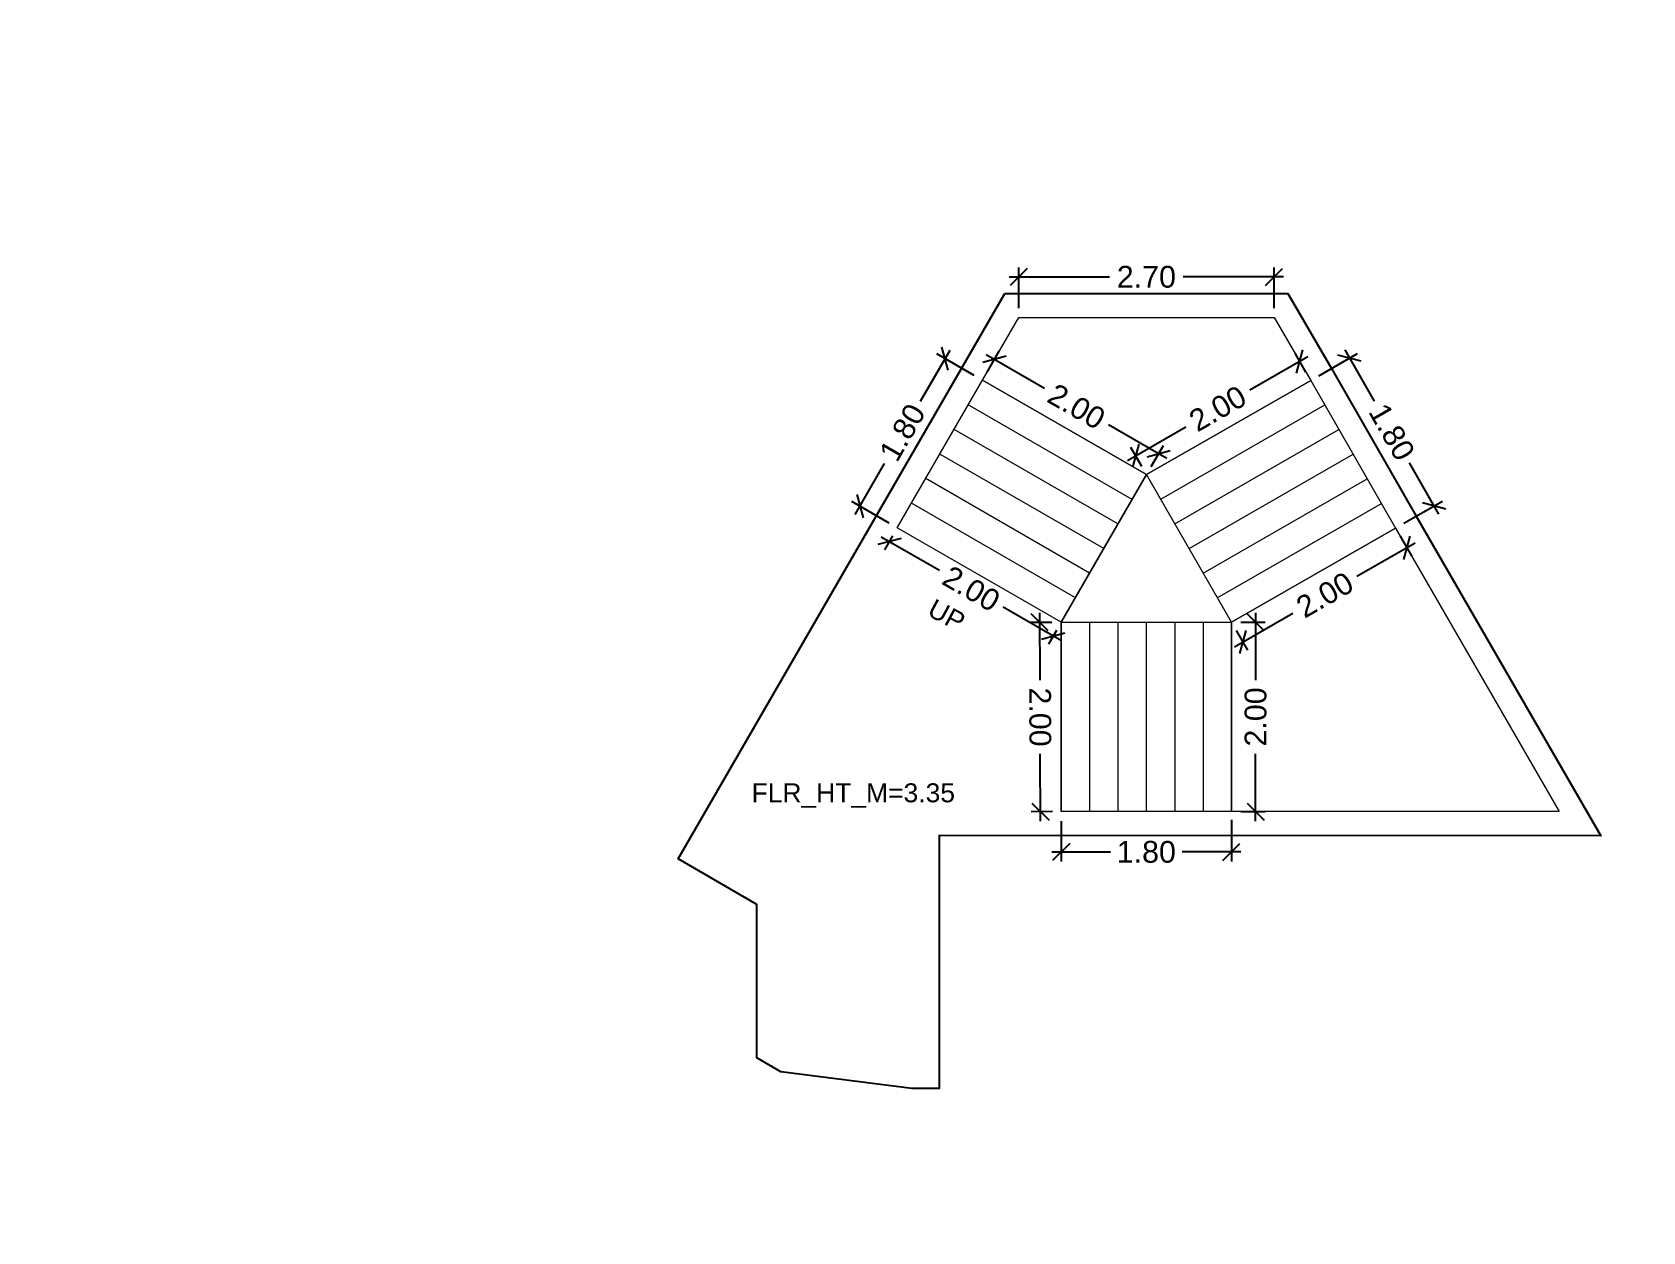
# Model space of a CAD drawing. Header units: metres. Extents: x 256329 to 886268, y -249371 to 355.
# Drawn here: x 287423.97 to 287441, y -1340.06 to -1327.39 of the extents above; entities that cross this region are included whole.
import ezdxf

# ---------------------------------------------------------------- set-up
doc = ezdxf.new("R2010")
doc.units = ezdxf.units.M
doc.header["$MEASUREMENT"] = 0
doc.header["$PDMODE"] = 35
doc.linetypes.add('CONTINOUS', pattern=[0])
doc.layers.get('0').update_dxf_attribs({"lineweight": 18})
doc.layers.get('Defpoints').update_dxf_attribs({"lineweight": 20})
doc.layers.add('A_TEXT', color=4, linetype='Continuous', lineweight=0, transparency=0.3)
doc.layers.add('BLK_2_FLR_37_STAIR_4', color=7, linetype='Continuous')
for name, color, linetype, lineweight in [('BLK_2_FLR_37_STAIR_4_FLIGHT_1', 7, 'Continuous', 0), ('BLK_2_FLR_37_STAIR_4_FLIGHT_2', 7, 'Continuous', 0), ('BLK_2_FLR_37_STAIR_4_FLIGHT_3', 7, 'Continuous', 0), ('BLK_2_FLR_37_STAIR_4_LANDING_1', 7, 'Continuous', 0), ('BLK_2_FLR_37_STAIR_4_LANDING_2', 7, 'Continuous', 0)]:
    doc.layers.add(name, color=color, linetype=linetype, lineweight=lineweight)
doc.styles.add('Arial', font='arial.ttf')
doc.styles.get("Standard").update_dxf_attribs({"font": 'arial.ttf'})
doc.dimstyles.new('METRIC DIM', dxfattribs={"dimtxt": 0.23, "dimasz": 0.18, "dimexe": 0.1, "dimexo": 0.1, "dimgap": 0.09, "dimtad": 0, "dimzin": 0, "dimdsep": 46, "dimtxsty": 'Standard', "dimblk": 'OBLIQUE', "dimcen": 0, "dimdle": 0.1, "dimclrd": 147, "dimclre": 147, "dimclrt": 7, "dimadec": 0, "dimazin": 0, "dimtfac": 1, "dimtofl": 0, "dimtmove": 0, "dimatfit": 2, "dimfxl": 0.125, "dimtolj": 1, "dimtzin": 0, "dimarcsym": 0})

# ---------------------------------------------------------------- blocks, each defined once
blk = doc.blocks.new('_Oblique')
at = {"color": 0, "linetype": 'ByBlock', "lineweight": -2}
blk.add_line((-0.5, -0.5), (0.5, 0.5), dxfattribs=at)
blk = doc.blocks.new('*D1694')
at = {"layer": 'BLK_2_FLR_37_STAIR_4_FLIGHT_2', "color": 147, "lineweight": -2, "transparency": 16777216}
for p, q in [((287437.844836, -1330.743237), (287438.154983, -1331.282973)), ((287437.57224, -1331.015212), (287437.981363, -1330.780119)), ((287438.841291, -1332.477329), (287438.531145, -1331.937593)), ((287438.46905, -1332.575895), (287438.878173, -1332.340802))]:
    blk.add_line(p, q, dxfattribs=at)
at = {"layer": 'Defpoints', "color": 0, "linetype": 'CONTINOUS', "transparency": 16777216}
for p in [(287437.485535, -1331.065035, 0.042641), (287438.791469, -1332.390625), (287438.382345, -1332.625718, 0.042641)]:
    blk.add_point(p, dxfattribs=at)
at = {"layer": 'BLK_2_FLR_37_STAIR_4_FLIGHT_2', "color": 147, "linetype": 'CONTINOUS', "lineweight": -2, "transparency": 16777216, "xscale": 0.18, "yscale": 0.18, "zscale": 0.18}
for p, rotation in [((287437.894659, -1330.829941), 119.882813), ((287438.791469, -1332.390625), 299.882813)]:
    blk.add_blockref('_Oblique', p, dxfattribs=dict(at, rotation=rotation))
at = {"layer": 'BLK_2_FLR_37_STAIR_4_FLIGHT_2', "color": 7, "linetype": 'CONTINOUS', "transparency": 16777216, "insert": (287438.343064, -1331.610283), "char_height": 0.23, "attachment_point": 5, "rotation": 299.8828126}
blk.add_mtext('\\A1;1.80', dxfattribs=at)
blk = doc.blocks.new('*D1695')
at = {"layer": 'BLK_2_FLR_37_STAIR_4_LANDING_1', "color": 147, "lineweight": -2, "transparency": 16777216}
for p, q in [((287434.06613, -1330.97712), (287434.193268, -1330.756002)), ((287434.05673, -1330.792848), (287434.672656, -1331.146992)), ((287435.965272, -1331.890218), (287435.349346, -1331.536074)), ((287435.801289, -1331.974798), (287435.928426, -1331.753681))]:
    blk.add_line(p, q, dxfattribs=at)
at = {"layer": 'Defpoints', "color": 0, "linetype": 'CONTINOUS', "transparency": 16777216}
for p in [(287434.016284, -1331.063812, 0.042641), (287435.878581, -1331.840372), (287435.751443, -1332.06149, 0.042641)]:
    blk.add_point(p, dxfattribs=at)
at = {"layer": 'BLK_2_FLR_37_STAIR_4_LANDING_1', "color": 147, "linetype": 'CONTINOUS', "lineweight": -2, "transparency": 16777216, "xscale": 0.18, "yscale": 0.18, "zscale": 0.18}
for p, rotation in [((287434.143422, -1330.842694), 150.102044), ((287435.878581, -1331.840372), 330.102044)]:
    blk.add_blockref('_Oblique', p, dxfattribs=dict(at, rotation=rotation))
at = {"layer": 'BLK_2_FLR_37_STAIR_4_LANDING_1', "color": 7, "linetype": 'CONTINOUS', "transparency": 16777216, "insert": (287435.011001, -1331.341533), "char_height": 0.23, "attachment_point": 5, "rotation": 330.1020442}
blk.add_mtext('\\A1;2.00', dxfattribs=at)
blk = doc.blocks.new('*D1696')
at = {"layer": 'BLK_2_FLR_37_STAIR_4_FLIGHT_2', "color": 147, "lineweight": -2, "transparency": 16777216}
for p, q in [((287437.456902, -1330.814493), (287436.841547, -1331.168092)), ((287437.435713, -1330.97833), (287437.320374, -1330.777611)), ((287435.5494, -1331.910594), (287436.164754, -1331.556995)), ((287435.70162, -1331.974785), (287435.586282, -1331.774066))]:
    blk.add_line(p, q, dxfattribs=at)
at = {"layer": 'Defpoints', "color": 0, "linetype": 'CONTINOUS', "transparency": 16777216}
for p in [(287437.370197, -1330.864316), (287437.485535, -1331.065035, 0.042641), (287435.751443, -1332.06149, 0.042641)]:
    blk.add_point(p, dxfattribs=at)
at = {"layer": 'BLK_2_FLR_37_STAIR_4_FLIGHT_2', "color": 147, "linetype": 'CONTINOUS', "lineweight": -2, "transparency": 16777216, "xscale": 0.18, "yscale": 0.18, "zscale": 0.18}
for p, rotation in [((287437.370197, -1330.864316), 29.88281300000001), ((287435.636104, -1331.860771), 209.882813)]:
    blk.add_blockref('_Oblique', p, dxfattribs=dict(at, rotation=rotation))
at = {"layer": 'BLK_2_FLR_37_STAIR_4_FLIGHT_2', "color": 7, "linetype": 'CONTINOUS', "transparency": 16777216, "insert": (287436.503151, -1331.362543), "char_height": 0.23, "attachment_point": 5, "rotation": 29.8828126}
blk.add_mtext('\\A1;2.00', dxfattribs=at)
blk = doc.blocks.new('*D1697')
at = {"layer": 'BLK_2_FLR_37_STAIR_4_FLIGHT_3', "color": 147, "lineweight": -2, "transparency": 16777216}
for p, q in [((287434.748254, -1333.622621), (287434.520974, -1333.623638)), ((287434.620526, -1333.523192), (287434.623703, -1334.233007)), ((287434.630375, -1335.723389), (287434.627197, -1335.013573)), ((287434.757207, -1335.62282), (287434.529928, -1335.623837))]:
    blk.add_line(p, q, dxfattribs=at)
at = {"layer": 'Defpoints', "color": 0, "linetype": 'CONTINOUS', "transparency": 16777216}
for p in [(287434.848253, -1333.622173, 0.042641), (287434.629927, -1335.62339), (287434.857206, -1335.622372, 0.042641)]:
    blk.add_point(p, dxfattribs=at)
at = {"layer": 'BLK_2_FLR_37_STAIR_4_FLIGHT_3', "color": 147, "linetype": 'CONTINOUS', "lineweight": -2, "transparency": 16777216, "xscale": 0.18, "yscale": 0.18, "zscale": 0.18}
for p, rotation in [((287434.620973, -1333.623191), 90.256477), ((287434.629927, -1335.62339), 270.256477)]:
    blk.add_blockref('_Oblique', p, dxfattribs=dict(at, rotation=rotation))
at = {"layer": 'BLK_2_FLR_37_STAIR_4_FLIGHT_3', "color": 7, "linetype": 'CONTINOUS', "transparency": 16777216, "insert": (287434.62545, -1334.62329), "char_height": 0.23, "attachment_point": 5, "rotation": 270.2564771}
blk.add_mtext('\\A1;2.00', dxfattribs=at)
blk = doc.blocks.new('*D1698')
at = {"layer": 'BLK_2_FLR_37_STAIR_4_FLIGHT_1', "color": 147, "lineweight": -2, "transparency": 16777216}
for p, q in [((287432.946321, -1332.717786), (287433.560735, -1333.072363)), ((287433.066595, -1332.70944), (287432.98295, -1332.854381)), ((287434.851219, -1333.817098), (287434.236805, -1333.462521)), ((287434.798269, -1333.708785), (287434.714623, -1333.853727))]:
    blk.add_line(p, q, dxfattribs=at)
at = {"layer": 'Defpoints', "color": 0, "linetype": 'CONTINOUS', "transparency": 16777216}
for p in [(287433.116579, -1332.622828, 0.042641), (287433.032933, -1332.767769), (287434.848253, -1333.622173, 0.042641)]:
    blk.add_point(p, dxfattribs=at)
at = {"layer": 'BLK_2_FLR_37_STAIR_4_FLIGHT_1', "color": 147, "linetype": 'CONTINOUS', "lineweight": -2, "transparency": 16777216, "xscale": 0.18, "yscale": 0.18, "zscale": 0.18}
for p, rotation in [((287433.032933, -1332.767769), 150.01084), ((287434.764607, -1333.767115), 330.01084)]:
    blk.add_blockref('_Oblique', p, dxfattribs=dict(at, rotation=rotation))
at = {"layer": 'BLK_2_FLR_37_STAIR_4_FLIGHT_1', "color": 7, "linetype": 'CONTINOUS', "transparency": 16777216, "insert": (287433.89877, -1333.267442), "char_height": 0.23, "attachment_point": 5, "rotation": 330.0108404}
blk.add_mtext('\\A1;2.00', dxfattribs=at)
blk = doc.blocks.new('*D1699')
at = {"layer": 'BLK_2_FLR_37_STAIR_4_LANDING_2', "color": 147, "lineweight": -2, "transparency": 16777216}
for p, q in [((287438.588644, -1332.784021), (287437.97329, -1333.13762)), ((287438.432168, -1332.712422), (287438.551762, -1332.920548)), ((287436.681143, -1333.880122), (287437.296497, -1333.526523)), ((287436.698075, -1333.708878), (287436.81767, -1333.917004))]:
    blk.add_line(p, q, dxfattribs=at)
at = {"layer": 'Defpoints', "color": 0, "linetype": 'CONTINOUS', "transparency": 16777216}
for p in [(287438.382345, -1332.625718, 0.042641), (287438.50194, -1332.833844), (287436.648253, -1333.622173, 0.042641)]:
    blk.add_point(p, dxfattribs=at)
at = {"layer": 'BLK_2_FLR_37_STAIR_4_LANDING_2', "color": 147, "linetype": 'CONTINOUS', "lineweight": -2, "transparency": 16777216, "xscale": 0.18, "yscale": 0.18, "zscale": 0.18}
for p, rotation in [((287438.50194, -1332.833844), 29.88281300000001), ((287436.767847, -1333.830299), 209.882813)]:
    blk.add_blockref('_Oblique', p, dxfattribs=dict(at, rotation=rotation))
at = {"layer": 'BLK_2_FLR_37_STAIR_4_LANDING_2', "color": 7, "linetype": 'CONTINOUS', "transparency": 16777216, "insert": (287437.634893, -1333.332071), "char_height": 0.23, "attachment_point": 5, "rotation": 29.8828126}
blk.add_mtext('\\A1;2.00', dxfattribs=at)
blk = doc.blocks.new('*D1700')
at = {"layer": 'BLK_2_FLR_37_STAIR_4_LANDING_2', "color": 147, "lineweight": -2, "transparency": 16777216}
for p, q in [((287436.748253, -1333.622173), (287437.003903, -1333.622173)), ((287436.903903, -1333.522173), (287436.903903, -1334.231887)), ((287436.903903, -1335.722173), (287436.903903, -1335.01246)), ((287436.748253, -1335.622173), (287437.003903, -1335.622173))]:
    blk.add_line(p, q, dxfattribs=at)
at = {"layer": 'Defpoints', "color": 0, "linetype": 'CONTINOUS', "transparency": 16777216}
for p in [(287436.648253, -1333.622173, 0.042641), (287436.648253, -1335.622173, 0.042641), (287436.903903, -1335.622173)]:
    blk.add_point(p, dxfattribs=at)
at = {"layer": 'BLK_2_FLR_37_STAIR_4_LANDING_2', "color": 147, "linetype": 'CONTINOUS', "lineweight": -2, "transparency": 16777216, "xscale": 0.18, "yscale": 0.18, "zscale": 0.18}
for p, rotation in [((287436.903903, -1333.622173), 90), ((287436.903903, -1335.622173), 270)]:
    blk.add_blockref('_Oblique', p, dxfattribs=dict(at, rotation=rotation))
at = {"layer": 'BLK_2_FLR_37_STAIR_4_LANDING_2', "color": 7, "linetype": 'CONTINOUS', "transparency": 16777216, "insert": (287436.903903, -1334.622173), "char_height": 0.23, "attachment_point": 5, "rotation": 90}
blk.add_mtext('\\A1;2.00', dxfattribs=at)
blk = doc.blocks.new('*D1701')
at = {"layer": 'BLK_2_FLR_37_STAIR_4_FLIGHT_1', "color": 147, "lineweight": -2, "transparency": 16777216}
for p, q in [((287433.670761, -1330.748953), (287433.359613, -1331.288113)), ((287433.929672, -1331.013828), (287433.534165, -1330.785582)), ((287432.671089, -1332.481193), (287432.982237, -1331.942034)), ((287433.029967, -1332.572844), (287432.63446, -1332.344598))]:
    blk.add_line(p, q, dxfattribs=at)
at = {"layer": 'Defpoints', "color": 0, "linetype": 'CONTINOUS', "transparency": 16777216}
for p in [(287434.016284, -1331.063812, 0.042641), (287432.721072, -1332.394581), (287433.116579, -1332.622828, 0.042641)]:
    blk.add_point(p, dxfattribs=at)
at = {"layer": 'BLK_2_FLR_37_STAIR_4_FLIGHT_1', "color": 147, "linetype": 'CONTINOUS', "lineweight": -2, "transparency": 16777216, "xscale": 0.18, "yscale": 0.18, "zscale": 0.18}
for p, rotation in [((287433.620777, -1330.835565), 60.01084000000001), ((287432.721072, -1332.394581), 240.01084)]:
    blk.add_blockref('_Oblique', p, dxfattribs=dict(at, rotation=rotation))
at = {"layer": 'BLK_2_FLR_37_STAIR_4_FLIGHT_1', "color": 7, "linetype": 'CONTINOUS', "transparency": 16777216, "insert": (287433.170925, -1331.615073), "char_height": 0.23, "attachment_point": 5, "rotation": 60.0108404}
blk.add_mtext('\\A1;1.80', dxfattribs=at)
blk = doc.blocks.new('*D1702')
at = {"layer": 'BLK_2_FLR_37_STAIR_4_FLIGHT_3', "color": 147, "lineweight": -2, "transparency": 16777216}
for p, q in [((287434.848253, -1335.722173), (287434.848253, -1336.149351)), ((287436.648253, -1335.708374), (287436.648253, -1336.149351)), ((287434.748253, -1336.049351), (287435.370753, -1336.049351)), ((287436.748253, -1336.049351), (287436.125753, -1336.049351))]:
    blk.add_line(p, q, dxfattribs=at)
at = {"layer": 'Defpoints', "color": 0, "linetype": 'CONTINOUS', "transparency": 16777216}
for p in [(287434.848253, -1335.622173, 0.042641), (287436.648253, -1335.608374, 0.042641), (287436.648253, -1336.049351)]:
    blk.add_point(p, dxfattribs=at)
at = {"layer": 'BLK_2_FLR_37_STAIR_4_FLIGHT_3', "color": 147, "linetype": 'CONTINOUS', "lineweight": -2, "transparency": 16777216, "xscale": 0.18, "yscale": 0.18, "zscale": 0.18, "rotation": 180}
blk.add_blockref('_Oblique', (287434.848253, -1336.049351), dxfattribs=at)
at = {"layer": 'BLK_2_FLR_37_STAIR_4_FLIGHT_3', "color": 147, "linetype": 'CONTINOUS', "lineweight": -2, "transparency": 16777216, "xscale": 0.18, "yscale": 0.18, "zscale": 0.18}
blk.add_blockref('_Oblique', (287436.648253, -1336.049351), dxfattribs=at)
at = {"layer": 'BLK_2_FLR_37_STAIR_4_FLIGHT_3', "color": 7, "linetype": 'CONTINOUS', "transparency": 16777216, "insert": (287435.748253, -1336.049351), "char_height": 0.23, "attachment_point": 5}
blk.add_mtext('\\A1;1.80', dxfattribs=at)
blk = doc.blocks.new('*D1703')
at = {"layer": 'BLK_2_FLR_37_STAIR_4_LANDING_1', "color": 147, "lineweight": -2, "transparency": 16777216}
for p, q in [((287434.399602, -1330.300597), (287434.399602, -1329.871382)), ((287437.098542, -1330.30126), (287437.098542, -1329.871382)), ((287434.299602, -1329.971382), (287435.358786, -1329.971382)), ((287437.198542, -1329.971382), (287436.139359, -1329.971382))]:
    blk.add_line(p, q, dxfattribs=at)
at = {"layer": 'Defpoints', "color": 0, "linetype": 'CONTINOUS', "transparency": 16777216}
for p in [(287437.098542, -1329.971382), (287434.399602, -1330.400597, 0.042641), (287437.098542, -1330.40126, 0.042641)]:
    blk.add_point(p, dxfattribs=at)
at = {"layer": 'BLK_2_FLR_37_STAIR_4_LANDING_1', "color": 147, "linetype": 'CONTINOUS', "lineweight": -2, "transparency": 16777216, "xscale": 0.18, "yscale": 0.18, "zscale": 0.18, "rotation": 180}
blk.add_blockref('_Oblique', (287434.399602, -1329.971382), dxfattribs=at)
at = {"layer": 'BLK_2_FLR_37_STAIR_4_LANDING_1', "color": 147, "linetype": 'CONTINOUS', "lineweight": -2, "transparency": 16777216, "xscale": 0.18, "yscale": 0.18, "zscale": 0.18}
blk.add_blockref('_Oblique', (287437.098542, -1329.971382), dxfattribs=at)
at = {"layer": 'BLK_2_FLR_37_STAIR_4_LANDING_1', "color": 7, "linetype": 'CONTINOUS', "transparency": 16777216, "insert": (287435.749072, -1329.971382), "char_height": 0.23, "attachment_point": 5}
blk.add_mtext('\\A1;2.70', dxfattribs=at)

msp = doc.modelspace()

# ---------------------------------------------------------------- linework, layer by layer
at = {"color": 5, "linetype": 'CONTINOUS'}
for p, q in [((287436.648253, -1333.622173, 0.085282), (287435.751443, -1332.06149, 0.085282)), ((287434.848253, -1333.622173, 0.085282), (287436.648253, -1333.622173, 0.085282))]:
    msp.add_line(p, q, dxfattribs=at)
at = {"color": 5, "linetype": 'CONTINOUS', "elevation": 0.085282}
msp.add_lwpolyline([(287434.848253, -1333.622173), (287435.751443, -1332.06149)], dxfattribs=at)
at = {"layer": 'BLK_2_FLR_37_STAIR_4', "color": 7, "linetype": 'CONTINOUS', "elevation": 0.085282}
msp.add_lwpolyline([(287434.253406, -1330.147242), (287437.244101, -1330.147977), (287437.704778, -1330.938134), (287438.601847, -1332.499268), (287440.552657, -1335.877155), (287433.560255, -1335.874129), (287433.559585, -1338.55072), (287433.270293, -1338.550648), (287431.885111, -1338.373083), (287431.631778, -1338.226872), (287431.63209, -1336.603931), (287430.801125, -1336.12372)], close=True, dxfattribs=at)
at = {"layer": 'BLK_2_FLR_37_STAIR_4_FLIGHT_1', "color": 3, "linetype": 'CONTINOUS'}
for p, q in [((287435.751443, -1332.06149, 0.085282), (287434.016284, -1331.063812, 0.085282)), ((287435.598007, -1332.322993, 0.085282), (287433.866333, -1331.323648, 0.085282)), ((287435.448056, -1332.582829, 0.085282), (287433.716382, -1331.583484, 0.085282)), ((287435.298105, -1332.842665, 0.085282), (287433.566431, -1331.84332, 0.085282)), ((287435.148154, -1333.102501, 0.085282), (287433.416481, -1332.103156, 0.085282)), ((287434.998204, -1333.362337, 0.085282), (287433.26653, -1332.362992, 0.085282)), ((287434.848253, -1333.622173, 0.085282), (287433.116579, -1332.622828, 0.085282))]:
    msp.add_line(p, q, dxfattribs=at)
at = {"layer": 'BLK_2_FLR_37_STAIR_4_FLIGHT_1', "color": 7, "ltscale": 0.05, "elevation": 0.085282}
msp.add_lwpolyline([(287435.751443, -1332.06149), (287434.848253, -1333.622173), (287433.116579, -1332.622828), (287434.016284, -1331.063812), (287435.751443, -1332.06149)], dxfattribs=at)
at = {"layer": 'BLK_2_FLR_37_STAIR_4_FLIGHT_2', "color": 3, "linetype": 'CONTINOUS'}
for p, q in [((287435.751443, -1332.06149, 0.085282), (287437.485535, -1331.065035, 0.085282)), ((287435.900911, -1332.321604, 0.085282), (287437.635004, -1331.325148, 0.085282)), ((287436.050379, -1332.581718, 0.085282), (287437.784472, -1331.585262, 0.085282)), ((287436.199848, -1332.841832, 0.085282), (287437.93394, -1331.845376, 0.085282)), ((287436.349316, -1333.101945, 0.085282), (287438.083409, -1332.10549, 0.085282)), ((287436.498784, -1333.362059, 0.085282), (287438.232877, -1332.365604, 0.085282)), ((287436.648253, -1333.622173, 0.085282), (287438.382345, -1332.625718, 0.085282))]:
    msp.add_line(p, q, dxfattribs=at)
at = {"layer": 'BLK_2_FLR_37_STAIR_4_FLIGHT_2', "color": 7, "linetype": 'CONTINOUS', "elevation": 0.085282}
msp.add_lwpolyline([(287437.485535, -1331.065035), (287438.382345, -1332.625718), (287436.648253, -1333.622173), (287435.751443, -1332.06149), (287437.485535, -1331.065035)], dxfattribs=at)
at = {"layer": 'BLK_2_FLR_37_STAIR_4_FLIGHT_3', "color": 3, "linetype": 'CONTINOUS'}
for p, q in [((287434.848253, -1333.622173, 0.085282), (287434.848253, -1335.622173, 0.085282)), ((287435.148253, -1333.622173, 0.085282), (287435.148253, -1335.622173, 0.085282)), ((287435.448253, -1333.622173, 0.085282), (287435.448253, -1335.622173, 0.085282)), ((287435.748253, -1333.622173, 0.085282), (287435.748253, -1335.622173, 0.085282)), ((287436.048253, -1333.622173, 0.085282), (287436.048253, -1335.622173, 0.085282)), ((287436.348253, -1333.622173, 0.085282), (287436.348253, -1335.622173, 0.085282)), ((287436.648253, -1333.622173, 0.085282), (287436.648253, -1335.622173, 0.085282))]:
    msp.add_line(p, q, dxfattribs=at)
at = {"layer": 'BLK_2_FLR_37_STAIR_4_FLIGHT_3', "color": 7, "linetype": 'CONTINOUS', "elevation": 0.085282}
msp.add_lwpolyline([(287434.848253, -1333.622173), (287436.648253, -1333.622173), (287436.648253, -1335.622173), (287434.848253, -1335.622173)], close=True, dxfattribs=at)
at = {"layer": 'BLK_2_FLR_37_STAIR_4_LANDING_1', "color": 7, "ltscale": 0.05, "elevation": 0.085282}
msp.add_lwpolyline([(287434.399602, -1330.400597), (287437.098542, -1330.40126), (287437.485535, -1331.065035), (287435.751443, -1332.06149), (287434.016284, -1331.063812), (287434.399602, -1330.400597)], dxfattribs=at)
at = {"layer": 'BLK_2_FLR_37_STAIR_4_LANDING_2', "ltscale": 0.05, "elevation": 0.085282}
msp.add_lwpolyline([(287436.648253, -1333.622173), (287438.382345, -1332.625718), (287440.113287, -1335.622896), (287436.648253, -1335.622896), (287436.648253, -1333.622173)], dxfattribs=at)

# ---------------------------------------------------------------- texts
at = {"layer": 'A_TEXT', "lineweight": 0, "insert": (287434.486103, -1334.114651, 0.085282), "char_height": 0.2, "width": 2.485498, "attachment_point": 9, "rotation": 331.8720228, "style": 'Arial'}
msp.add_mtext('\\pxi2.2673,qc;UP', dxfattribs=at)
at = {"layer": 'BLK_2_FLR_37_STAIR_4', "color": 7, "linetype": 'CONTINOUS', "insert": (287431.576094, -1335.324172, 0.042641), "char_height": 0.2, "attachment_point": 1}
msp.add_mtext_dynamic_manual_height_columns('FLR_HT_M=3.35', width=2.272281, gutter_width=0.405, heights=[0.300679], dxfattribs=at)

# ---------------------------------------------------------------- dimensions: what is measured, and where the dimension line sits
at = {"layer": 'BLK_2_FLR_37_STAIR_4_FLIGHT_1', "color": 1, "linetype": 'CONTINOUS'}
dim = msp.add_aligned_dim(p1=(287434.016284, -1331.063812, 0.085282), p2=(287433.116579, -1332.622828, 0.085282), distance=-0.456643, dimstyle='METRIC DIM', override={"dimfxl": 0.18}, dxfattribs=at)
dim.commit()
dim.dimension.update_dxf_attribs({"geometry": '*D1701', "text_midpoint": (287433.170925, -1331.615073, 0.042641)})
at = {"layer": 'BLK_2_FLR_37_STAIR_4_FLIGHT_1', "color": 2, "linetype": 'CONTINOUS'}
dim = msp.add_aligned_dim(p1=(287434.848253, -1333.622173, 0.085282), p2=(287433.116579, -1332.622828, 0.085282), distance=0.167346, dimstyle='METRIC DIM', override={"dimfxl": 0.18}, dxfattribs=at)
dim.commit()
dim.dimension.update_dxf_attribs({"geometry": '*D1698', "text_midpoint": (287433.89877, -1333.267442, 0.042641)})
at = {"layer": 'BLK_2_FLR_37_STAIR_4_FLIGHT_2', "color": 2, "linetype": 'CONTINOUS'}
dim = msp.add_aligned_dim(p1=(287435.751443, -1332.06149, 0.085282), p2=(287437.485535, -1331.065035, 0.085282), distance=0.231497, dimstyle='METRIC DIM', override={"dimfxl": 0.18}, dxfattribs=at)
dim.commit()
dim.dimension.update_dxf_attribs({"geometry": '*D1696', "text_midpoint": (287436.503151, -1331.362543, 0.042641)})
at = {"layer": 'BLK_2_FLR_37_STAIR_4_FLIGHT_2', "color": 1, "linetype": 'CONTINOUS'}
dim = msp.add_aligned_dim(p1=(287437.485535, -1331.065035, 0.085282), p2=(287438.382345, -1332.625718, 0.085282), distance=0.471859, dimstyle='METRIC DIM', override={"dimfxl": 0.18}, dxfattribs=at)
dim.commit()
dim.dimension.update_dxf_attribs({"geometry": '*D1694', "text_midpoint": (287438.343064, -1331.610283, 0.042641)})
at = {"layer": 'BLK_2_FLR_37_STAIR_4_FLIGHT_3', "color": 2, "linetype": 'CONTINOUS'}
dim = msp.add_aligned_dim(p1=(287434.848253, -1333.622173, 0.085282), p2=(287434.857206, -1335.622372, 0.085282), distance=-0.227281, dimstyle='METRIC DIM', override={"dimfxl": 0.18}, dxfattribs=at)
dim.commit()
dim.dimension.update_dxf_attribs({"geometry": '*D1697', "text_midpoint": (287434.62545, -1334.62329, 0.042641)})
at = {"layer": 'BLK_2_FLR_37_STAIR_4_FLIGHT_3', "color": 1, "linetype": 'CONTINOUS'}
dim = msp.add_linear_dim(base=(287436.648253, -1336.049351, 0.042641), p1=(287434.848253, -1335.622173, 0.085282), p2=(287436.648253, -1335.608374, 0.085282), dimstyle='METRIC DIM', override={"dimfxl": 0.18}, dxfattribs=at)
dim.commit()
dim.dimension.update_dxf_attribs({"geometry": '*D1702', "text_midpoint": (287435.748253, -1336.049351, 0.042641)})
at = {"layer": 'BLK_2_FLR_37_STAIR_4_LANDING_1', "color": 1, "linetype": 'CONTINOUS'}
dim = msp.add_linear_dim(base=(287437.098542, -1329.971382, 0.042641), p1=(287434.399602, -1330.400597, 0.085282), p2=(287437.098542, -1330.40126, 0.085282), dimstyle='METRIC DIM', override={"dimfxl": 0.18}, dxfattribs=at)
dim.commit()
dim.dimension.update_dxf_attribs({"geometry": '*D1703', "text_midpoint": (287435.749072, -1329.971382, 0.042641)})
at = {"layer": 'BLK_2_FLR_37_STAIR_4_LANDING_1', "color": 2, "linetype": 'CONTINOUS'}
dim = msp.add_aligned_dim(p1=(287434.016284, -1331.063812, 0.085282), p2=(287435.751443, -1332.06149, 0.085282), distance=0.255063, dimstyle='METRIC DIM', override={"dimfxl": 0.18}, dxfattribs=at)
dim.commit()
dim.dimension.update_dxf_attribs({"geometry": '*D1695', "text_midpoint": (287435.011001, -1331.341533, 0.042641)})
at = {"layer": 'BLK_2_FLR_37_STAIR_4_LANDING_2', "color": 1, "linetype": 'CONTINOUS'}
dim = msp.add_aligned_dim(p1=(287436.648253, -1333.622173, 0.085282), p2=(287438.382345, -1332.625718, 0.085282), distance=-0.24004, dimstyle='METRIC DIM', override={"dimfxl": 0.18}, dxfattribs=at)
dim.commit()
dim.dimension.update_dxf_attribs({"geometry": '*D1699', "text_midpoint": (287437.634893, -1333.332071, 0.042641)})
at = {"layer": 'BLK_2_FLR_37_STAIR_4_LANDING_2', "color": 2, "linetype": 'CONTINOUS'}
dim = msp.add_aligned_dim(p1=(287436.648253, -1333.622173, 0.085282), p2=(287436.648253, -1335.622173, 0.085282), distance=0.25565, dimstyle='METRIC DIM', override={"dimfxl": 0.18}, dxfattribs=at)
dim.commit()
dim.dimension.update_dxf_attribs({"geometry": '*D1700', "text_midpoint": (287436.903903, -1334.622173, 0.042641)})

doc.saveas('drawing.dxf')
